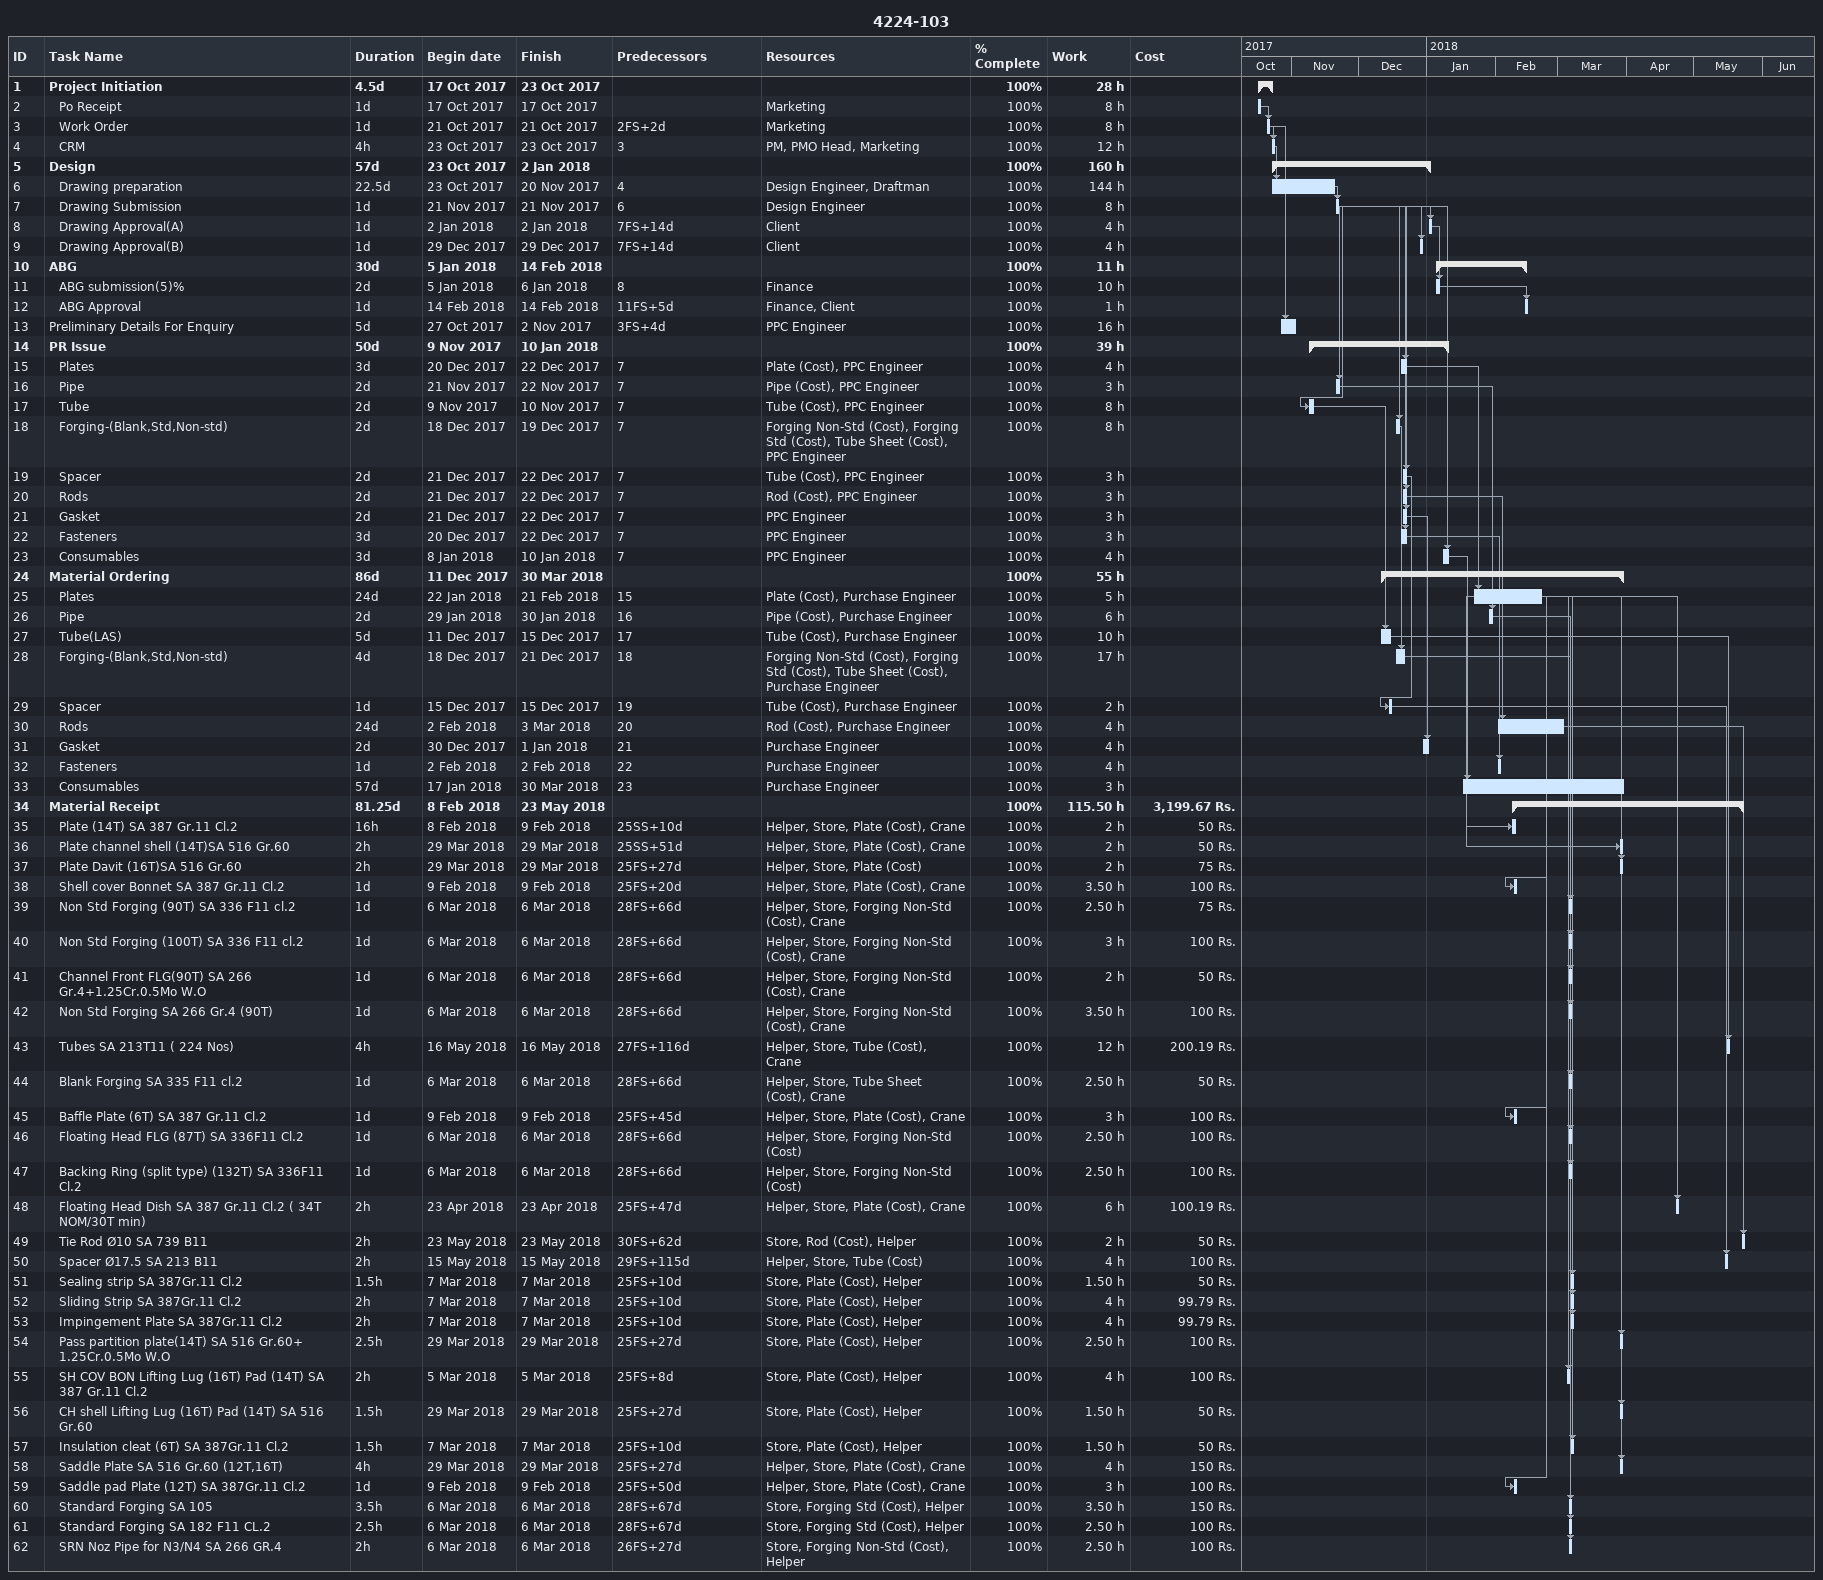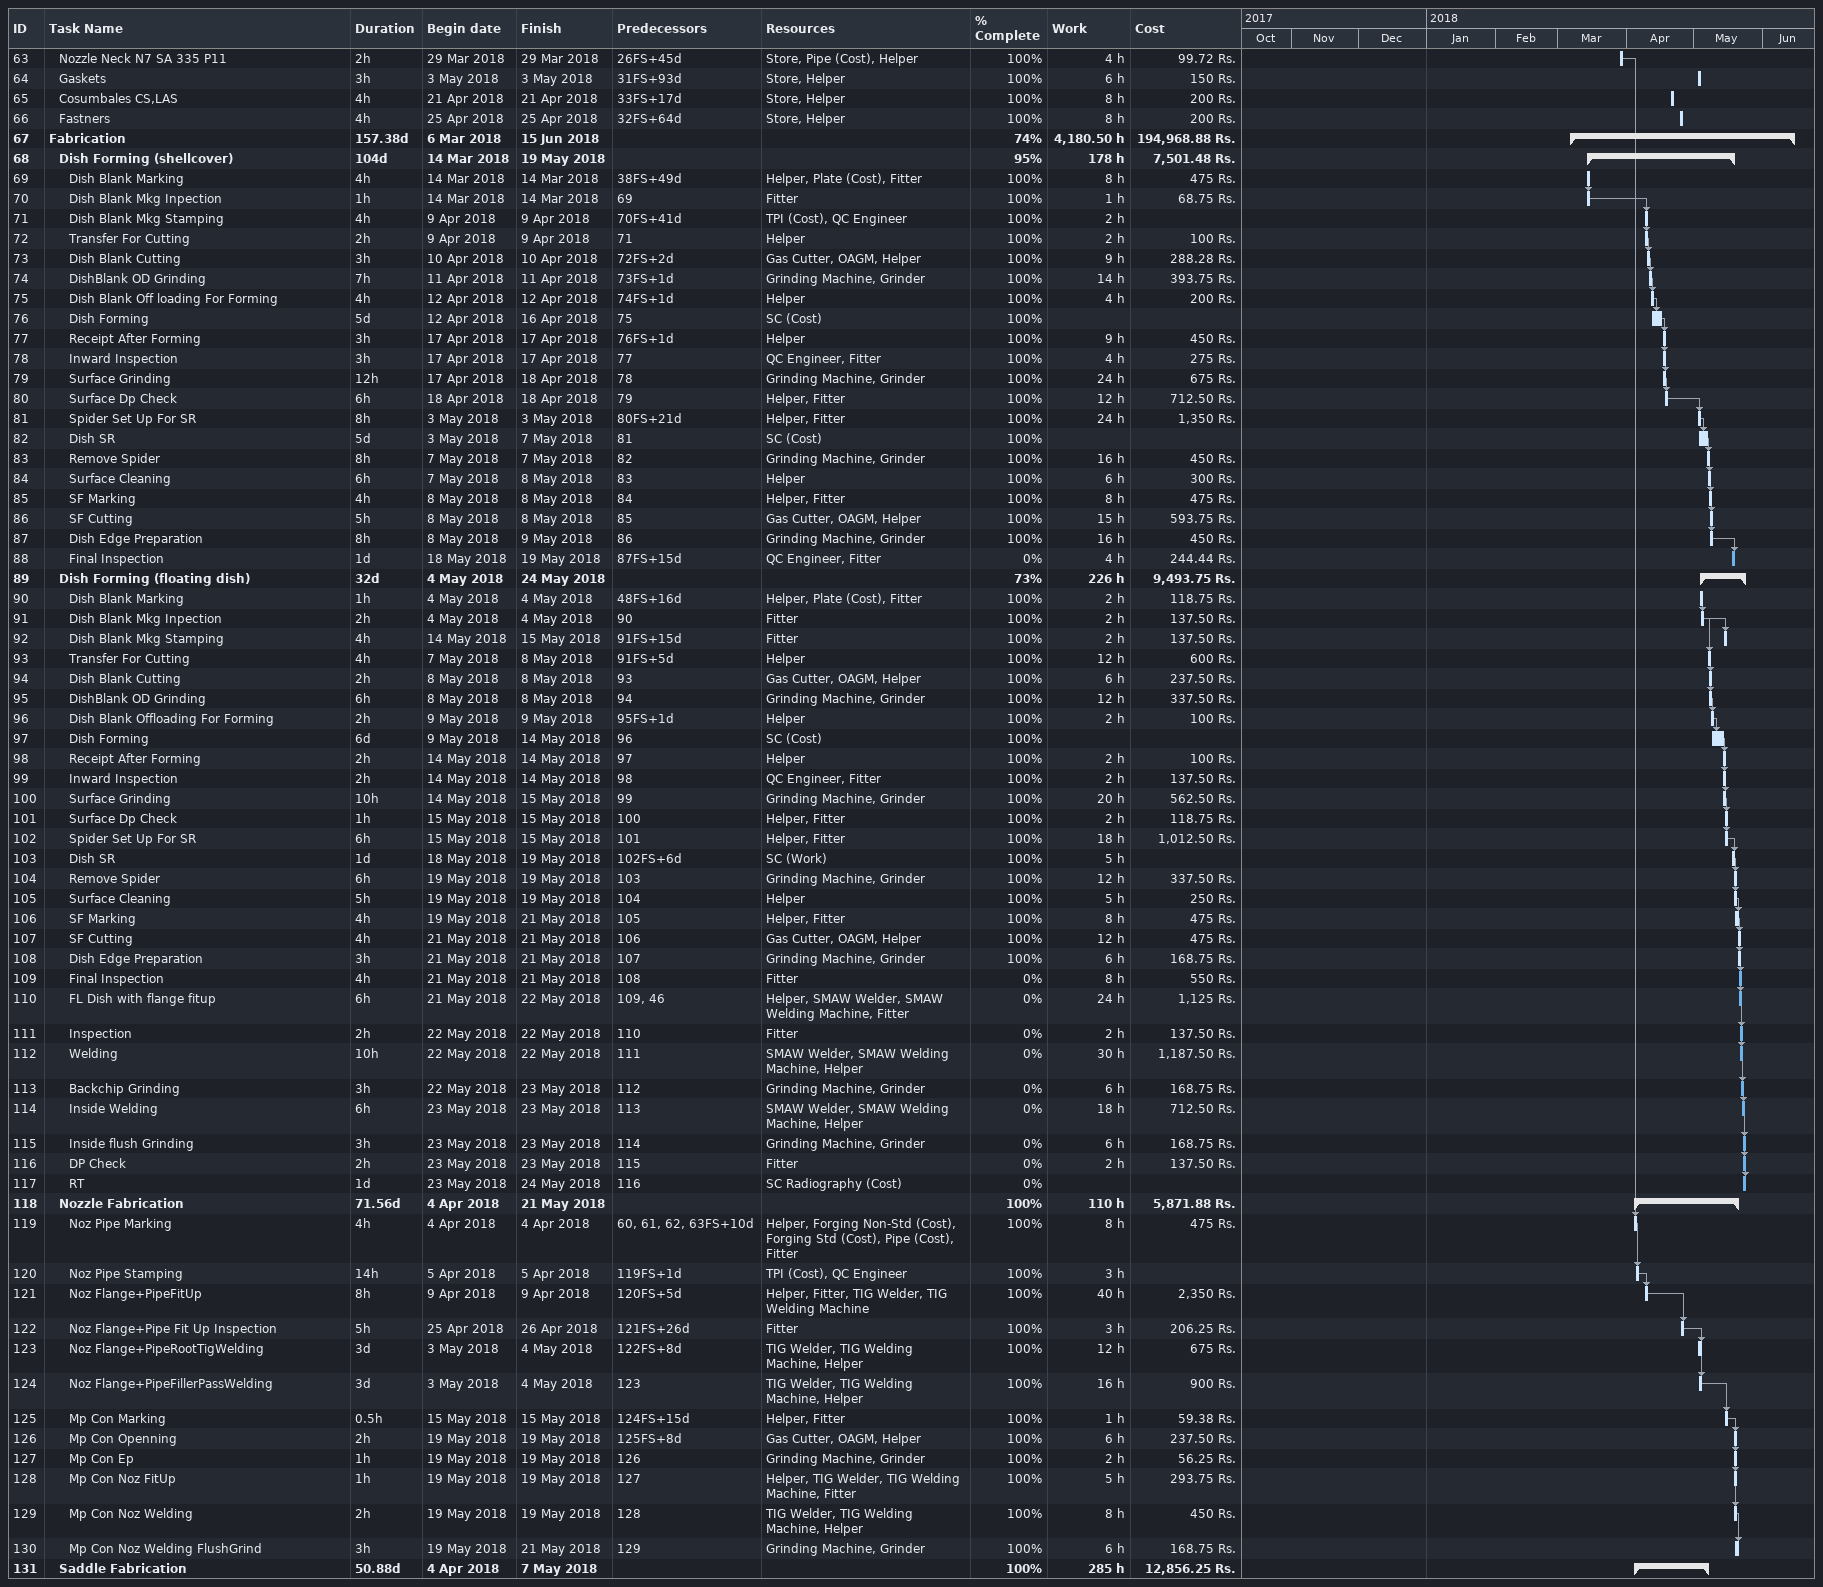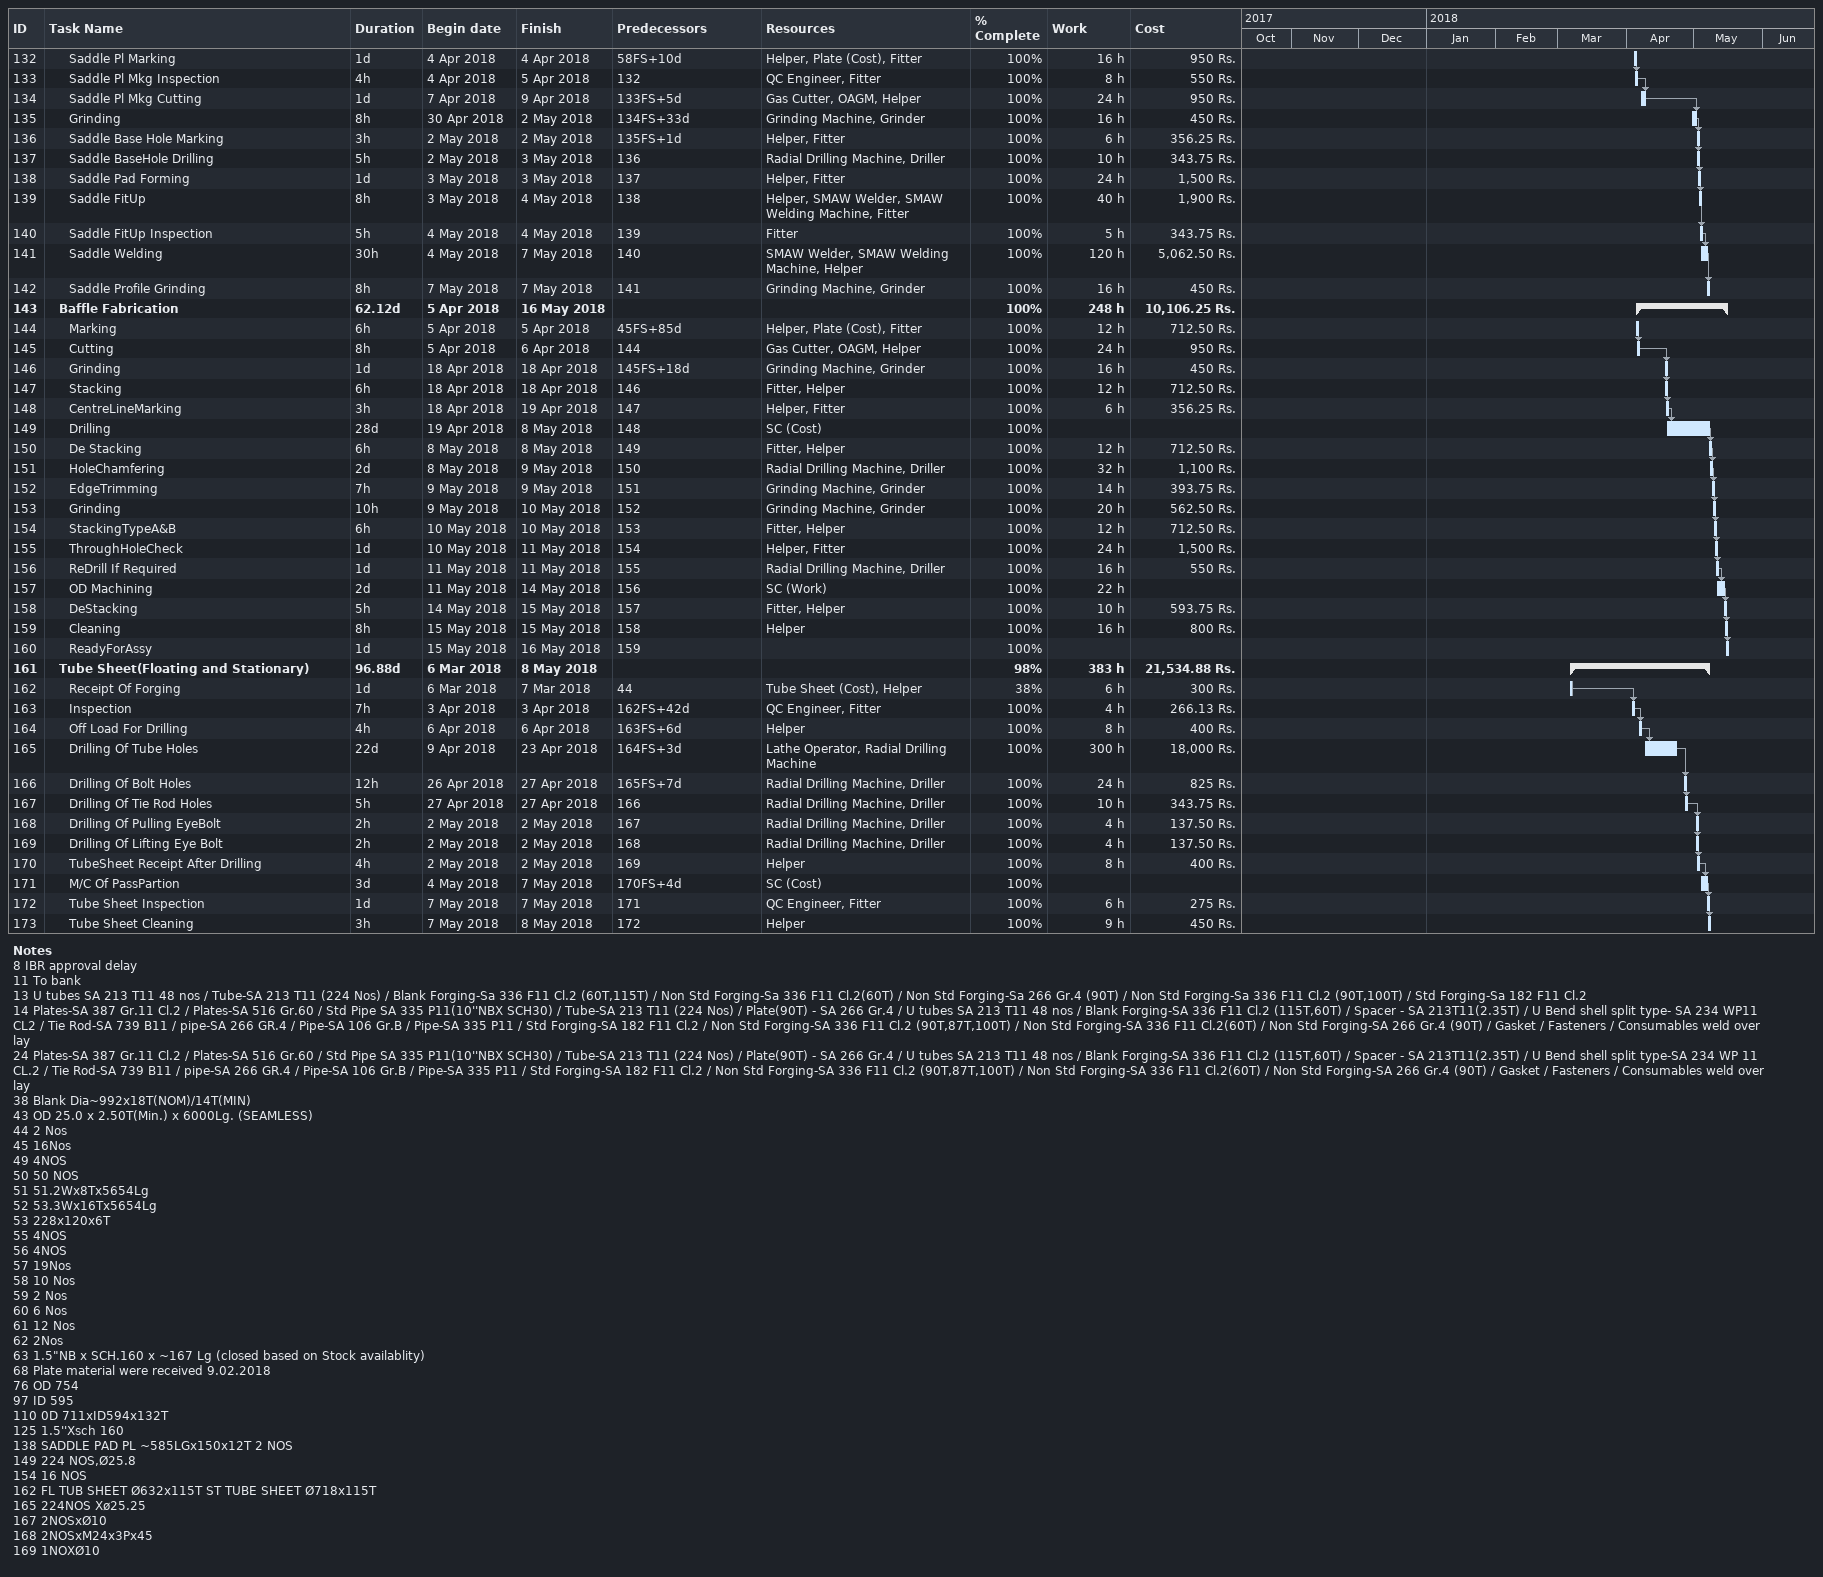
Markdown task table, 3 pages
4224-103

| ID | Level | Task | Duration | Start | Finish | Predecessors | Resources | % complete | Work (h) | Cost (Rs.) |
|---|---|---|---|---|---|---|---|---|---|---|
| 1 | 1 | **Project Initiation** | 4.5d | 2017-10-17 | 2017-10-23 |  |  | 100 | 28 |  |
| 2 | 2 | Po Receipt | 1d | 2017-10-17 | 2017-10-17 |  | Marketing | 100 | 8 |  |
| 3 | 2 | Work Order | 1d | 2017-10-21 | 2017-10-21 | 2FS+2d | Marketing | 100 | 8 |  |
| 4 | 2 | CRM | 4h | 2017-10-23 | 2017-10-23 | 3 | PM, PMO Head, Marketing | 100 | 12 |  |
| 5 | 1 | **Design** | 57d | 2017-10-23 | 2018-01-02 |  |  | 100 | 160 |  |
| 6 | 2 | Drawing preparation | 22.5d | 2017-10-23 | 2017-11-20 | 4 | Design Engineer, Draftman | 100 | 144 |  |
| 7 | 2 | Drawing Submission | 1d | 2017-11-21 | 2017-11-21 | 6 | Design Engineer | 100 | 8 |  |
| 8 | 2 | Drawing Approval(A) | 1d | 2018-01-02 | 2018-01-02 | 7FS+14d | Client | 100 | 4 |  |
| 9 | 2 | Drawing Approval(B) | 1d | 2017-12-29 | 2017-12-29 | 7FS+14d | Client | 100 | 4 |  |
| 10 | 1 | **ABG** | 30d | 2018-01-05 | 2018-02-14 |  |  | 100 | 11 |  |
| 11 | 2 | ABG submission(5)% | 2d | 2018-01-05 | 2018-01-06 | 8 | Finance | 100 | 10 |  |
| 12 | 2 | ABG Approval | 1d | 2018-02-14 | 2018-02-14 | 11FS+5d | Finance, Client | 100 | 1 |  |
| 13 | 1 | Preliminary Details For Enquiry | 5d | 2017-10-27 | 2017-11-02 | 3FS+4d | PPC Engineer | 100 | 16 |  |
| 14 | 1 | **PR Issue** | 50d | 2017-11-09 | 2018-01-10 |  |  | 100 | 39 |  |
| 15 | 2 | Plates | 3d | 2017-12-20 | 2017-12-22 | 7 | Plate (Cost), PPC Engineer | 100 | 4 |  |
| 16 | 2 | Pipe | 2d | 2017-11-21 | 2017-11-22 | 7 | Pipe (Cost), PPC Engineer | 100 | 3 |  |
| 17 | 2 | Tube | 2d | 2017-11-09 | 2017-11-10 | 7 | Tube (Cost), PPC Engineer | 100 | 8 |  |
| 18 | 2 | Forging-(Blank,Std,Non-std) | 2d | 2017-12-18 | 2017-12-19 | 7 | Forging Non-Std (Cost), Forging Std (Cost), Tube Sheet (Cost), PPC Engineer | 100 | 8 |  |
| 19 | 2 | Spacer | 2d | 2017-12-21 | 2017-12-22 | 7 | Tube (Cost), PPC Engineer | 100 | 3 |  |
| 20 | 2 | Rods | 2d | 2017-12-21 | 2017-12-22 | 7 | Rod (Cost), PPC Engineer | 100 | 3 |  |
| 21 | 2 | Gasket | 2d | 2017-12-21 | 2017-12-22 | 7 | PPC Engineer | 100 | 3 |  |
| 22 | 2 | Fasteners | 3d | 2017-12-20 | 2017-12-22 | 7 | PPC Engineer | 100 | 3 |  |
| 23 | 2 | Consumables | 3d | 2018-01-08 | 2018-01-10 | 7 | PPC Engineer | 100 | 4 |  |
| 24 | 1 | **Material Ordering** | 86d | 2017-12-11 | 2018-03-30 |  |  | 100 | 55 |  |
| 25 | 2 | Plates | 24d | 2018-01-22 | 2018-02-21 | 15 | Plate (Cost), Purchase Engineer | 100 | 5 |  |
| 26 | 2 | Pipe | 2d | 2018-01-29 | 2018-01-30 | 16 | Pipe (Cost), Purchase Engineer | 100 | 6 |  |
| 27 | 2 | Tube(LAS) | 5d | 2017-12-11 | 2017-12-15 | 17 | Tube (Cost), Purchase Engineer | 100 | 10 |  |
| 28 | 2 | Forging-(Blank,Std,Non-std) | 4d | 2017-12-18 | 2017-12-21 | 18 | Forging Non-Std (Cost), Forging Std (Cost), Tube Sheet (Cost), Purchase Engineer | 100 | 17 |  |
| 29 | 2 | Spacer | 1d | 2017-12-15 | 2017-12-15 | 19 | Tube (Cost), Purchase Engineer | 100 | 2 |  |
| 30 | 2 | Rods | 24d | 2018-02-02 | 2018-03-03 | 20 | Rod (Cost), Purchase Engineer | 100 | 4 |  |
| 31 | 2 | Gasket | 2d | 2017-12-30 | 2018-01-01 | 21 | Purchase Engineer | 100 | 4 |  |
| 32 | 2 | Fasteners | 1d | 2018-02-02 | 2018-02-02 | 22 | Purchase Engineer | 100 | 4 |  |
| 33 | 2 | Consumables | 57d | 2018-01-17 | 2018-03-30 | 23 | Purchase Engineer | 100 | 3 |  |
| 34 | 1 | **Material Receipt** | 81.25d | 2018-02-08 | 2018-05-23 |  |  | 100 | 115.50 | 3199.67 |
| 35 | 2 | Plate (14T) SA 387 Gr.11 Cl.2 | 16h | 2018-02-08 | 2018-02-09 | 25SS+10d | Helper, Store, Plate (Cost), Crane | 100 | 2 | 50 |
| 36 | 2 | Plate channel shell (14T)SA 516 Gr.60 | 2h | 2018-03-29 | 2018-03-29 | 25SS+51d | Helper, Store, Plate (Cost), Crane | 100 | 2 | 50 |
| 37 | 2 | Plate Davit (16T)SA 516 Gr.60 | 2h | 2018-03-29 | 2018-03-29 | 25FS+27d | Helper, Store, Plate (Cost) | 100 | 2 | 75 |
| 38 | 2 | Shell cover Bonnet SA 387 Gr.11 Cl.2 | 1d | 2018-02-09 | 2018-02-09 | 25FS+20d | Helper, Store, Plate (Cost), Crane | 100 | 3.50 | 100 |
| 39 | 2 | Non Std Forging (90T) SA 336 F11 cl.2 | 1d | 2018-03-06 | 2018-03-06 | 28FS+66d | Helper, Store, Forging Non-Std (Cost), Crane | 100 | 2.50 | 75 |
| 40 | 2 | Non Std Forging (100T) SA 336 F11 cl.2 | 1d | 2018-03-06 | 2018-03-06 | 28FS+66d | Helper, Store, Forging Non-Std (Cost), Crane | 100 | 3 | 100 |
| 41 | 2 | Channel Front FLG(90T) SA 266 Gr.4+1.25Cr.0.5Mo W.O | 1d | 2018-03-06 | 2018-03-06 | 28FS+66d | Helper, Store, Forging Non-Std (Cost), Crane | 100 | 2 | 50 |
| 42 | 2 | Non Std Forging SA 266 Gr.4 (90T) | 1d | 2018-03-06 | 2018-03-06 | 28FS+66d | Helper, Store, Forging Non-Std (Cost), Crane | 100 | 3.50 | 100 |
| 43 | 2 | Tubes SA 213T11 ( 224 Nos) | 4h | 2018-05-16 | 2018-05-16 | 27FS+116d | Helper, Store, Tube (Cost), Crane | 100 | 12 | 200.19 |
| 44 | 2 | Blank Forging SA 335 F11 cl.2 | 1d | 2018-03-06 | 2018-03-06 | 28FS+66d | Helper, Store, Tube Sheet (Cost), Crane | 100 | 2.50 | 50 |
| 45 | 2 | Baffle Plate (6T) SA 387 Gr.11 Cl.2 | 1d | 2018-02-09 | 2018-02-09 | 25FS+45d | Helper, Store, Plate (Cost), Crane | 100 | 3 | 100 |
| 46 | 2 | Floating Head FLG (87T) SA 336F11 Cl.2 | 1d | 2018-03-06 | 2018-03-06 | 28FS+66d | Helper, Store, Forging Non-Std (Cost) | 100 | 2.50 | 100 |
| 47 | 2 | Backing Ring (split type) (132T) SA 336F11 Cl.2 | 1d | 2018-03-06 | 2018-03-06 | 28FS+66d | Helper, Store, Forging Non-Std (Cost) | 100 | 2.50 | 100 |
| 48 | 2 | Floating Head Dish SA 387 Gr.11 Cl.2 ( 34T NOM/30T min) | 2h | 2018-04-23 | 2018-04-23 | 25FS+47d | Helper, Store, Plate (Cost), Crane | 100 | 6 | 100.19 |
| 49 | 2 | Tie Rod Ø10 SA 739 B11 | 2h | 2018-05-23 | 2018-05-23 | 30FS+62d | Store, Rod (Cost), Helper | 100 | 2 | 50 |
| 50 | 2 | Spacer Ø17.5 SA 213 B11 | 2h | 2018-05-15 | 2018-05-15 | 29FS+115d | Helper, Store, Tube (Cost) | 100 | 4 | 100 |
| 51 | 2 | Sealing strip SA 387Gr.11 Cl.2 | 1.5h | 2018-03-07 | 2018-03-07 | 25FS+10d | Store, Plate (Cost), Helper | 100 | 1.50 | 50 |
| 52 | 2 | Sliding Strip SA 387Gr.11 Cl.2 | 2h | 2018-03-07 | 2018-03-07 | 25FS+10d | Store, Plate (Cost), Helper | 100 | 4 | 99.79 |
| 53 | 2 | Impingement Plate SA 387Gr.11 Cl.2 | 2h | 2018-03-07 | 2018-03-07 | 25FS+10d | Store, Plate (Cost), Helper | 100 | 4 | 99.79 |
| 54 | 2 | Pass partition plate(14T) SA 516 Gr.60+ 1.25Cr.0.5Mo W.O | 2.5h | 2018-03-29 | 2018-03-29 | 25FS+27d | Store, Plate (Cost), Helper | 100 | 2.50 | 100 |
| 55 | 2 | SH COV BON Lifting Lug (16T) Pad (14T) SA 387 Gr.11 Cl.2 | 2h | 2018-03-05 | 2018-03-05 | 25FS+8d | Store, Plate (Cost), Helper | 100 | 4 | 100 |
| 56 | 2 | CH shell Lifting Lug (16T) Pad (14T) SA 516 Gr.60 | 1.5h | 2018-03-29 | 2018-03-29 | 25FS+27d | Store, Plate (Cost), Helper | 100 | 1.50 | 50 |
| 57 | 2 | Insulation cleat (6T) SA 387Gr.11 Cl.2 | 1.5h | 2018-03-07 | 2018-03-07 | 25FS+10d | Store, Plate (Cost), Helper | 100 | 1.50 | 50 |
| 58 | 2 | Saddle Plate SA 516 Gr.60 (12T,16T) | 4h | 2018-03-29 | 2018-03-29 | 25FS+27d | Helper, Store, Plate (Cost), Crane | 100 | 4 | 150 |
| 59 | 2 | Saddle pad Plate (12T) SA 387Gr.11 Cl.2 | 1d | 2018-02-09 | 2018-02-09 | 25FS+50d | Helper, Store, Plate (Cost), Crane | 100 | 3 | 100 |
| 60 | 2 | Standard Forging SA 105 | 3.5h | 2018-03-06 | 2018-03-06 | 28FS+67d | Store, Forging Std (Cost), Helper | 100 | 3.50 | 150 |
| 61 | 2 | Standard Forging SA 182 F11 CL.2 | 2.5h | 2018-03-06 | 2018-03-06 | 28FS+67d | Store, Forging Std (Cost), Helper | 100 | 2.50 | 100 |
| 62 | 2 | SRN Noz Pipe for N3/N4 SA 266 GR.4 | 2h | 2018-03-06 | 2018-03-06 | 26FS+27d | Store, Forging Non-Std (Cost), Helper | 100 | 2.50 | 100 |
| 63 | 2 | Nozzle Neck N7 SA 335 P11 | 2h | 2018-03-29 | 2018-03-29 | 26FS+45d | Store, Pipe (Cost), Helper | 100 | 4 | 99.72 |
| 64 | 2 | Gaskets | 3h | 2018-05-03 | 2018-05-03 | 31FS+93d | Store, Helper | 100 | 6 | 150 |
| 65 | 2 | Cosumbales CS,LAS | 4h | 2018-04-21 | 2018-04-21 | 33FS+17d | Store, Helper | 100 | 8 | 200 |
| 66 | 2 | Fastners | 4h | 2018-04-25 | 2018-04-25 | 32FS+64d | Store, Helper | 100 | 8 | 200 |
| 67 | 1 | **Fabrication** | 157.38d | 2018-03-06 | 2018-06-15 |  |  | 74 | 4180.50 | 194968.88 |
| 68 | 2 | **Dish Forming (shellcover)** | 104d | 2018-03-14 | 2018-05-19 |  |  | 95 | 178 | 7501.48 |
| 69 | 3 | Dish Blank Marking | 4h | 2018-03-14 | 2018-03-14 | 38FS+49d | Helper, Plate (Cost), Fitter | 100 | 8 | 475 |
| 70 | 3 | Dish Blank Mkg Inpection | 1h | 2018-03-14 | 2018-03-14 | 69 | Fitter | 100 | 1 | 68.75 |
| 71 | 3 | Dish Blank Mkg Stamping | 4h | 2018-04-09 | 2018-04-09 | 70FS+41d | TPI (Cost), QC Engineer | 100 | 2 |  |
| 72 | 3 | Transfer For Cutting | 2h | 2018-04-09 | 2018-04-09 | 71 | Helper | 100 | 2 | 100 |
| 73 | 3 | Dish Blank Cutting | 3h | 2018-04-10 | 2018-04-10 | 72FS+2d | Gas Cutter, OAGM, Helper | 100 | 9 | 288.28 |
| 74 | 3 | DishBlank OD Grinding | 7h | 2018-04-11 | 2018-04-11 | 73FS+1d | Grinding Machine, Grinder | 100 | 14 | 393.75 |
| 75 | 3 | Dish Blank Off loading For Forming | 4h | 2018-04-12 | 2018-04-12 | 74FS+1d | Helper | 100 | 4 | 200 |
| 76 | 3 | Dish Forming | 5d | 2018-04-12 | 2018-04-16 | 75 | SC (Cost) | 100 |  |  |
| 77 | 3 | Receipt After Forming | 3h | 2018-04-17 | 2018-04-17 | 76FS+1d | Helper | 100 | 9 | 450 |
| 78 | 3 | Inward Inspection | 3h | 2018-04-17 | 2018-04-17 | 77 | QC Engineer, Fitter | 100 | 4 | 275 |
| 79 | 3 | Surface Grinding | 12h | 2018-04-17 | 2018-04-18 | 78 | Grinding Machine, Grinder | 100 | 24 | 675 |
| 80 | 3 | Surface Dp Check | 6h | 2018-04-18 | 2018-04-18 | 79 | Helper, Fitter | 100 | 12 | 712.50 |
| 81 | 3 | Spider Set Up For SR | 8h | 2018-05-03 | 2018-05-03 | 80FS+21d | Helper, Fitter | 100 | 24 | 1350 |
| 82 | 3 | Dish SR | 5d | 2018-05-03 | 2018-05-07 | 81 | SC (Cost) | 100 |  |  |
| 83 | 3 | Remove Spider | 8h | 2018-05-07 | 2018-05-07 | 82 | Grinding Machine, Grinder | 100 | 16 | 450 |
| 84 | 3 | Surface Cleaning | 6h | 2018-05-07 | 2018-05-08 | 83 | Helper | 100 | 6 | 300 |
| 85 | 3 | SF Marking | 4h | 2018-05-08 | 2018-05-08 | 84 | Helper, Fitter | 100 | 8 | 475 |
| 86 | 3 | SF Cutting | 5h | 2018-05-08 | 2018-05-08 | 85 | Gas Cutter, OAGM, Helper | 100 | 15 | 593.75 |
| 87 | 3 | Dish Edge Preparation | 8h | 2018-05-08 | 2018-05-09 | 86 | Grinding Machine, Grinder | 100 | 16 | 450 |
| 88 | 3 | Final Inspection | 1d | 2018-05-18 | 2018-05-19 | 87FS+15d | QC Engineer, Fitter | 0 | 4 | 244.44 |
| 89 | 2 | **Dish Forming (floating dish)** | 32d | 2018-05-04 | 2018-05-24 |  |  | 73 | 226 | 9493.75 |
| 90 | 3 | Dish Blank Marking | 1h | 2018-05-04 | 2018-05-04 | 48FS+16d | Helper, Plate (Cost), Fitter | 100 | 2 | 118.75 |
| 91 | 3 | Dish Blank Mkg Inpection | 2h | 2018-05-04 | 2018-05-04 | 90 | Fitter | 100 | 2 | 137.50 |
| 92 | 3 | Dish Blank Mkg Stamping | 4h | 2018-05-14 | 2018-05-15 | 91FS+15d | Fitter | 100 | 2 | 137.50 |
| 93 | 3 | Transfer For Cutting | 4h | 2018-05-07 | 2018-05-08 | 91FS+5d | Helper | 100 | 12 | 600 |
| 94 | 3 | Dish Blank Cutting | 2h | 2018-05-08 | 2018-05-08 | 93 | Gas Cutter, OAGM, Helper | 100 | 6 | 237.50 |
| 95 | 3 | DishBlank OD Grinding | 6h | 2018-05-08 | 2018-05-08 | 94 | Grinding Machine, Grinder | 100 | 12 | 337.50 |
| 96 | 3 | Dish Blank Offloading For Forming | 2h | 2018-05-09 | 2018-05-09 | 95FS+1d | Helper | 100 | 2 | 100 |
| 97 | 3 | Dish Forming | 6d | 2018-05-09 | 2018-05-14 | 96 | SC (Cost) | 100 |  |  |
| 98 | 3 | Receipt After Forming | 2h | 2018-05-14 | 2018-05-14 | 97 | Helper | 100 | 2 | 100 |
| 99 | 3 | Inward Inspection | 2h | 2018-05-14 | 2018-05-14 | 98 | QC Engineer, Fitter | 100 | 2 | 137.50 |
| 100 | 3 | Surface Grinding | 10h | 2018-05-14 | 2018-05-15 | 99 | Grinding Machine, Grinder | 100 | 20 | 562.50 |
| 101 | 3 | Surface Dp Check | 1h | 2018-05-15 | 2018-05-15 | 100 | Helper, Fitter | 100 | 2 | 118.75 |
| 102 | 3 | Spider Set Up For SR | 6h | 2018-05-15 | 2018-05-15 | 101 | Helper, Fitter | 100 | 18 | 1012.50 |
| 103 | 3 | Dish SR | 1d | 2018-05-18 | 2018-05-19 | 102FS+6d | SC (Work) | 100 | 5 |  |
| 104 | 3 | Remove Spider | 6h | 2018-05-19 | 2018-05-19 | 103 | Grinding Machine, Grinder | 100 | 12 | 337.50 |
| 105 | 3 | Surface Cleaning | 5h | 2018-05-19 | 2018-05-19 | 104 | Helper | 100 | 5 | 250 |
| 106 | 3 | SF Marking | 4h | 2018-05-19 | 2018-05-21 | 105 | Helper, Fitter | 100 | 8 | 475 |
| 107 | 3 | SF Cutting | 4h | 2018-05-21 | 2018-05-21 | 106 | Gas Cutter, OAGM, Helper | 100 | 12 | 475 |
| 108 | 3 | Dish Edge Preparation | 3h | 2018-05-21 | 2018-05-21 | 107 | Grinding Machine, Grinder | 100 | 6 | 168.75 |
| 109 | 3 | Final Inspection | 4h | 2018-05-21 | 2018-05-21 | 108 | Fitter | 0 | 8 | 550 |
| 110 | 3 | FL Dish with flange fitup | 6h | 2018-05-21 | 2018-05-22 | 109, 46 | Helper, SMAW Welder, SMAW Welding Machine, Fitter | 0 | 24 | 1125 |
| 111 | 3 | Inspection | 2h | 2018-05-22 | 2018-05-22 | 110 | Fitter | 0 | 2 | 137.50 |
| 112 | 3 | Welding | 10h | 2018-05-22 | 2018-05-22 | 111 | SMAW Welder, SMAW Welding Machine, Helper | 0 | 30 | 1187.50 |
| 113 | 3 | Backchip Grinding | 3h | 2018-05-22 | 2018-05-23 | 112 | Grinding Machine, Grinder | 0 | 6 | 168.75 |
| 114 | 3 | Inside Welding | 6h | 2018-05-23 | 2018-05-23 | 113 | SMAW Welder, SMAW Welding Machine, Helper | 0 | 18 | 712.50 |
| 115 | 3 | Inside flush Grinding | 3h | 2018-05-23 | 2018-05-23 | 114 | Grinding Machine, Grinder | 0 | 6 | 168.75 |
| 116 | 3 | DP Check | 2h | 2018-05-23 | 2018-05-23 | 115 | Fitter | 0 | 2 | 137.50 |
| 117 | 3 | RT | 1d | 2018-05-23 | 2018-05-24 | 116 | SC Radiography (Cost) | 0 |  |  |
| 118 | 2 | **Nozzle Fabrication** | 71.56d | 2018-04-04 | 2018-05-21 |  |  | 100 | 110 | 5871.88 |
| 119 | 3 | Noz Pipe Marking | 4h | 2018-04-04 | 2018-04-04 | 60, 61, 62, 63FS+10d | Helper, Forging Non-Std (Cost), Forging Std (Cost), Pipe (Cost), Fitter | 100 | 8 | 475 |
| 120 | 3 | Noz Pipe Stamping | 14h | 2018-04-05 | 2018-04-05 | 119FS+1d | TPI (Cost), QC Engineer | 100 | 3 |  |
| 121 | 3 | Noz Flange+PipeFitUp | 8h | 2018-04-09 | 2018-04-09 | 120FS+5d | Helper, Fitter, TIG Welder, TIG Welding Machine | 100 | 40 | 2350 |
| 122 | 3 | Noz Flange+Pipe Fit Up Inspection | 5h | 2018-04-25 | 2018-04-26 | 121FS+26d | Fitter | 100 | 3 | 206.25 |
| 123 | 3 | Noz Flange+PipeRootTigWelding | 3d | 2018-05-03 | 2018-05-04 | 122FS+8d | TIG Welder, TIG Welding Machine, Helper | 100 | 12 | 675 |
| 124 | 3 | Noz Flange+PipeFillerPassWelding | 3d | 2018-05-03 | 2018-05-04 | 123 | TIG Welder, TIG Welding Machine, Helper | 100 | 16 | 900 |
| 125 | 3 | Mp Con Marking | 0.5h | 2018-05-15 | 2018-05-15 | 124FS+15d | Helper, Fitter | 100 | 1 | 59.38 |
| 126 | 3 | Mp Con Openning | 2h | 2018-05-19 | 2018-05-19 | 125FS+8d | Gas Cutter, OAGM, Helper | 100 | 6 | 237.50 |
| 127 | 3 | Mp Con Ep | 1h | 2018-05-19 | 2018-05-19 | 126 | Grinding Machine, Grinder | 100 | 2 | 56.25 |
| 128 | 3 | Mp Con Noz FitUp | 1h | 2018-05-19 | 2018-05-19 | 127 | Helper, TIG Welder, TIG Welding Machine, Fitter | 100 | 5 | 293.75 |
| 129 | 3 | Mp Con Noz Welding | 2h | 2018-05-19 | 2018-05-19 | 128 | TIG Welder, TIG Welding Machine, Helper | 100 | 8 | 450 |
| 130 | 3 | Mp Con Noz Welding FlushGrind | 3h | 2018-05-19 | 2018-05-21 | 129 | Grinding Machine, Grinder | 100 | 6 | 168.75 |
| 131 | 2 | **Saddle Fabrication** | 50.88d | 2018-04-04 | 2018-05-07 |  |  | 100 | 285 | 12856.25 |
| 132 | 3 | Saddle Pl Marking | 1d | 2018-04-04 | 2018-04-04 | 58FS+10d | Helper, Plate (Cost), Fitter | 100 | 16 | 950 |
| 133 | 3 | Saddle Pl Mkg Inspection | 4h | 2018-04-04 | 2018-04-05 | 132 | QC Engineer, Fitter | 100 | 8 | 550 |
| 134 | 3 | Saddle Pl Mkg Cutting | 1d | 2018-04-07 | 2018-04-09 | 133FS+5d | Gas Cutter, OAGM, Helper | 100 | 24 | 950 |
| 135 | 3 | Grinding | 8h | 2018-04-30 | 2018-05-02 | 134FS+33d | Grinding Machine, Grinder | 100 | 16 | 450 |
| 136 | 3 | Saddle Base Hole Marking | 3h | 2018-05-02 | 2018-05-02 | 135FS+1d | Helper, Fitter | 100 | 6 | 356.25 |
| 137 | 3 | Saddle BaseHole Drilling | 5h | 2018-05-02 | 2018-05-03 | 136 | Radial Drilling Machine, Driller | 100 | 10 | 343.75 |
| 138 | 3 | Saddle Pad Forming | 1d | 2018-05-03 | 2018-05-03 | 137 | Helper, Fitter | 100 | 24 | 1500 |
| 139 | 3 | Saddle FitUp | 8h | 2018-05-03 | 2018-05-04 | 138 | Helper, SMAW Welder, SMAW Welding Machine, Fitter | 100 | 40 | 1900 |
| 140 | 3 | Saddle FitUp Inspection | 5h | 2018-05-04 | 2018-05-04 | 139 | Fitter | 100 | 5 | 343.75 |
| 141 | 3 | Saddle Welding | 30h | 2018-05-04 | 2018-05-07 | 140 | SMAW Welder, SMAW Welding Machine, Helper | 100 | 120 | 5062.50 |
| 142 | 3 | Saddle Profile Grinding | 8h | 2018-05-07 | 2018-05-07 | 141 | Grinding Machine, Grinder | 100 | 16 | 450 |
| 143 | 2 | **Baffle Fabrication** | 62.12d | 2018-04-05 | 2018-05-16 |  |  | 100 | 248 | 10106.25 |
| 144 | 3 | Marking | 6h | 2018-04-05 | 2018-04-05 | 45FS+85d | Helper, Plate (Cost), Fitter | 100 | 12 | 712.50 |
| 145 | 3 | Cutting | 8h | 2018-04-05 | 2018-04-06 | 144 | Gas Cutter, OAGM, Helper | 100 | 24 | 950 |
| 146 | 3 | Grinding | 1d | 2018-04-18 | 2018-04-18 | 145FS+18d | Grinding Machine, Grinder | 100 | 16 | 450 |
| 147 | 3 | Stacking | 6h | 2018-04-18 | 2018-04-18 | 146 | Fitter, Helper | 100 | 12 | 712.50 |
| 148 | 3 | CentreLineMarking | 3h | 2018-04-18 | 2018-04-19 | 147 | Helper, Fitter | 100 | 6 | 356.25 |
| 149 | 3 | Drilling | 28d | 2018-04-19 | 2018-05-08 | 148 | SC (Cost) | 100 |  |  |
| 150 | 3 | De Stacking | 6h | 2018-05-08 | 2018-05-08 | 149 | Fitter, Helper | 100 | 12 | 712.50 |
| 151 | 3 | HoleChamfering | 2d | 2018-05-08 | 2018-05-09 | 150 | Radial Drilling Machine, Driller | 100 | 32 | 1100 |
| 152 | 3 | EdgeTrimming | 7h | 2018-05-09 | 2018-05-09 | 151 | Grinding Machine, Grinder | 100 | 14 | 393.75 |
| 153 | 3 | Grinding | 10h | 2018-05-09 | 2018-05-10 | 152 | Grinding Machine, Grinder | 100 | 20 | 562.50 |
| 154 | 3 | StackingTypeA&B | 6h | 2018-05-10 | 2018-05-10 | 153 | Fitter, Helper | 100 | 12 | 712.50 |
| 155 | 3 | ThroughHoleCheck | 1d | 2018-05-10 | 2018-05-11 | 154 | Helper, Fitter | 100 | 24 | 1500 |
| 156 | 3 | ReDrill If Required | 1d | 2018-05-11 | 2018-05-11 | 155 | Radial Drilling Machine, Driller | 100 | 16 | 550 |
| 157 | 3 | OD Machining | 2d | 2018-05-11 | 2018-05-14 | 156 | SC (Work) | 100 | 22 |  |
| 158 | 3 | DeStacking | 5h | 2018-05-14 | 2018-05-15 | 157 | Fitter, Helper | 100 | 10 | 593.75 |
| 159 | 3 | Cleaning | 8h | 2018-05-15 | 2018-05-15 | 158 | Helper | 100 | 16 | 800 |
| 160 | 3 | ReadyForAssy | 1d | 2018-05-15 | 2018-05-16 | 159 |  | 100 |  |  |
| 161 | 2 | **Tube Sheet(Floating and Stationary)** | 96.88d | 2018-03-06 | 2018-05-08 |  |  | 98 | 383 | 21534.88 |
| 162 | 3 | Receipt Of Forging | 1d | 2018-03-06 | 2018-03-07 | 44 | Tube Sheet (Cost), Helper | 38 | 6 | 300 |
| 163 | 3 | Inspection | 7h | 2018-04-03 | 2018-04-03 | 162FS+42d | QC Engineer, Fitter | 100 | 4 | 266.13 |
| 164 | 3 | Off Load For Drilling | 4h | 2018-04-06 | 2018-04-06 | 163FS+6d | Helper | 100 | 8 | 400 |
| 165 | 3 | Drilling Of Tube Holes | 22d | 2018-04-09 | 2018-04-23 | 164FS+3d | Lathe Operator, Radial Drilling Machine | 100 | 300 | 18000 |
| 166 | 3 | Drilling Of Bolt Holes | 12h | 2018-04-26 | 2018-04-27 | 165FS+7d | Radial Drilling Machine, Driller | 100 | 24 | 825 |
| 167 | 3 | Drilling Of Tie Rod Holes | 5h | 2018-04-27 | 2018-04-27 | 166 | Radial Drilling Machine, Driller | 100 | 10 | 343.75 |
| 168 | 3 | Drilling Of Pulling EyeBolt | 2h | 2018-05-02 | 2018-05-02 | 167 | Radial Drilling Machine, Driller | 100 | 4 | 137.50 |
| 169 | 3 | Drilling Of Lifting Eye Bolt | 2h | 2018-05-02 | 2018-05-02 | 168 | Radial Drilling Machine, Driller | 100 | 4 | 137.50 |
| 170 | 3 | TubeSheet Receipt After Drilling | 4h | 2018-05-02 | 2018-05-02 | 169 | Helper | 100 | 8 | 400 |
| 171 | 3 | M/C Of PassPartion | 3d | 2018-05-04 | 2018-05-07 | 170FS+4d | SC (Cost) | 100 |  |  |
| 172 | 3 | Tube Sheet Inspection | 1d | 2018-05-07 | 2018-05-07 | 171 | QC Engineer, Fitter | 100 | 6 | 275 |
| 173 | 3 | Tube Sheet Cleaning | 3h | 2018-05-07 | 2018-05-08 | 172 | Helper | 100 | 9 | 450 |

Notes
- 8: IBR approval delay
- 11: To bank
- 13: U tubes SA 213 T11 48 nos / Tube-SA 213 T11 (224 Nos) / Blank Forging-Sa 336 F11 Cl.2 (60T,115T) / Non Std Forging-Sa 336 F11 Cl.2(60T) / Non Std Forging-Sa 266 Gr.4 (90T) / Non Std Forging-Sa 336 F11 Cl.2 (90T,100T) / Std Forging-Sa 182 F11 Cl.2
- 14: Plates-SA 387 Gr.11 Cl.2 / Plates-SA 516 Gr.60 / Std Pipe SA 335 P11(10''NBX SCH30) / Tube-SA 213 T11 (224 Nos) / Plate(90T) - SA 266 Gr.4 / U tubes SA 213 T11 48 nos / Blank Forging-SA 336 F11 Cl.2 (115T,60T) / Spacer - SA 213T11(2.35T) / U Bend shell split type- SA 234 WP11 CL2 / Tie Rod-SA 739 B11 / pipe-SA 266 GR.4 / Pipe-SA 106 Gr.B / Pipe-SA 335 P11 / Std Forging-SA 182 F11 Cl.2 / Non Std Forging-SA 336 F11 Cl.2 (90T,87T,100T) / Non Std Forging-SA 336 F11 Cl.2(60T) / Non Std Forging-SA 266 Gr.4 (90T) / Gasket / Fasteners / Consumables weld over lay
- 24: Plates-SA 387 Gr.11 Cl.2 / Plates-SA 516 Gr.60 / Std Pipe SA 335 P11(10''NBX SCH30) / Tube-SA 213 T11 (224 Nos) / Plate(90T) - SA 266 Gr.4 / U tubes SA 213 T11 48 nos / Blank Forging-SA 336 F11 Cl.2 (115T,60T) / Spacer - SA 213T11(2.35T) / U Bend shell split type-SA 234 WP 11 CL.2 / Tie Rod-SA 739 B11 / pipe-SA 266 GR.4 / Pipe-SA 106 Gr.B / Pipe-SA 335 P11 / Std Forging-SA 182 F11 Cl.2 / Non Std Forging-SA 336 F11 Cl.2 (90T,87T,100T) / Non Std Forging-SA 336 F11 Cl.2(60T) / Non Std Forging-SA 266 Gr.4 (90T) / Gasket / Fasteners / Consumables weld over lay
- 38: Blank Dia~992x18T(NOM)/14T(MIN)
- 43: OD 25.0 x 2.50T(Min.) x 6000Lg. (SEAMLESS)
- 44: 2 Nos
- 45: 16Nos
- 49: 4NOS
- 50: 50 NOS
- 51: 51.2Wx8Tx5654Lg
- 52: 53.3Wx16Tx5654Lg
- 53: 228x120x6T
- 55: 4NOS
- 56: 4NOS
- 57: 19Nos
- 58: 10 Nos
- 59: 2 Nos
- 60: 6 Nos
- 61: 12 Nos
- 62: 2Nos
- 63: 1.5"NB x SCH.160 x ~167 Lg (closed based on Stock availablity)
- 68: Plate material were received 9.02.2018
- 76: OD 754
- 97: ID 595
- 110: 0D 711xID594x132T
- 125: 1.5''Xsch 160
- 138: SADDLE PAD PL ~585LGx150x12T 2 NOS
- 149: 224 NOS,Ø25.8
- 154: 16 NOS
- 162: FL TUB SHEET Ø632x115T ST TUBE SHEET Ø718x115T
- 165: 224NOS Xø25.25
- 167: 2NOSxØ10
- 168: 2NOSxM24x3Px45
- 169: 1NOXØ10
